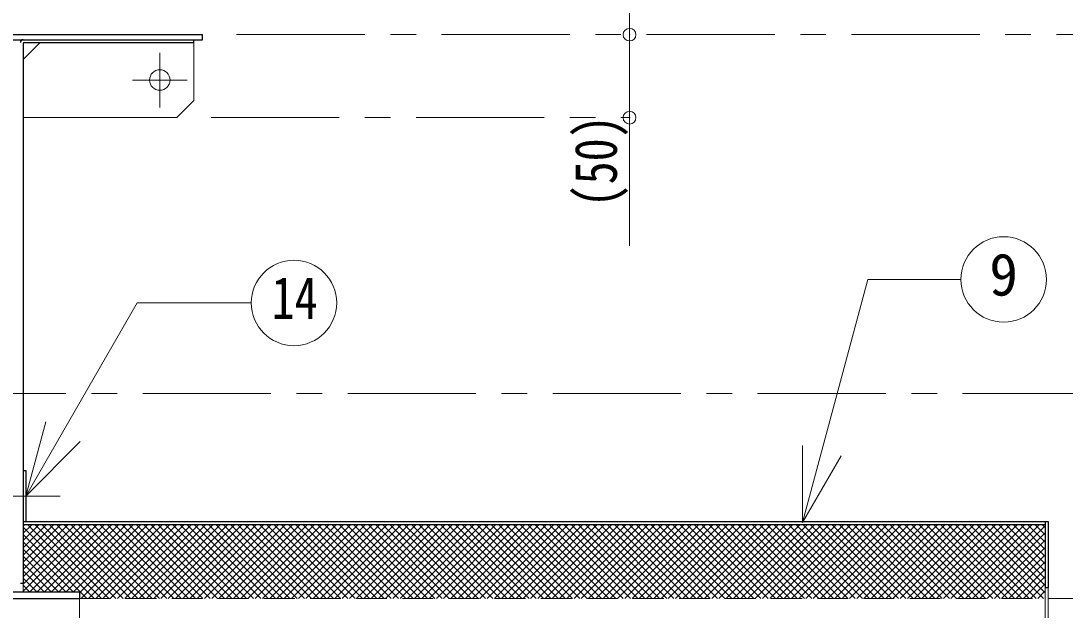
# Model space of a CAD drawing. Units: millimetres at full size, sheet at 1:15; details may follow other scales. Extents: x -3358 to 2717, y -2083 to 2132.
# Drawn here: x -992 to -381, y -912 to -567 of the extents above; entities that cross this region are included whole.
import ezdxf
from ezdxf.enums import TextEntityAlignment as Align

# ---------------------------------------------------------------- set-up
doc = ezdxf.new("R2010")
doc.units = ezdxf.units.MM
doc.header["$LTSCALE"] = 15
doc.header["$PDMODE"] = 32
doc.header["$PDSIZE"] = 7.5
doc.linetypes.add('CHAIN1', pattern=[8, 5, -1, 1, -1])
doc.linetypes.add('DASHED1', pattern=[1.8, 1.2, -0.6])
doc.layers.add('0-0_ﾚｲﾔ1', color=4, linetype='Continuous', lineweight=9)
doc.styles.add('ＭＳ ゴシック', font='')
doc.styles.get('ＭＳ ゴシック').set_extended_font_data('MS Gothic')

msp = doc.modelspace()

# ---------------------------------------------------------------- linework, layer by layer
at = {"layer": '0-0_ﾚｲﾔ1'}
for p, q in [((-635.88, -500.45), (-635.88, -699.05)), ((-991.92, -578.45), (-991.7, -578.68)), ((-990.88, -901.19), (-951.75, -862.05)), ((-990.88, -896.95), (-955.99, -862.05)), ((-990.88, -892.71), (-960.23, -862.05)), ((-990.88, -888.46), (-964.47, -862.05)), ((-990.88, -884.22), (-968.72, -862.05)), ((-990.88, -879.98), (-972.96, -862.05)), ((-990.88, -875.74), (-977.2, -862.05)), ((-990.88, -871.49), (-981.44, -862.05)), ((-990.88, -867.25), (-985.69, -862.05)), ((-990.88, -863.01), (-989.93, -862.05)), ((-990.88, -863.75), (-949.28, -905.35)), ((-990.88, -867.99), (-953.52, -905.35)), ((-988.33, -862.05), (-945.03, -905.35)), ((-986.9, -901.45), (-947.5, -862.05)), ((-984.09, -862.05), (-940.79, -905.35)), ((-982.66, -901.45), (-943.26, -862.05)), ((-979.85, -862.05), (-936.55, -905.35)), ((-978.42, -901.45), (-939.02, -862.05)), ((-975.6, -862.05), (-932.3, -905.35)), ((-974.18, -901.45), (-934.78, -862.05)), ((-971.36, -862.05), (-928.06, -905.35)), ((-969.93, -901.45), (-930.53, -862.05)), ((-967.12, -862.05), (-923.82, -905.35)), ((-965.69, -901.45), (-926.29, -862.05)), ((-962.88, -862.05), (-919.58, -905.35)), ((-961.45, -901.45), (-922.05, -862.05)), ((-958.63, -862.05), (-915.33, -905.35)), ((-957.88, -902.13), (-917.8, -862.05)), ((-956.86, -905.35), (-913.56, -862.05)), ((-954.39, -862.05), (-911.09, -905.35)), ((-952.62, -905.35), (-909.32, -862.05)), ((-950.15, -862.05), (-906.85, -905.35)), ((-948.38, -905.35), (-905.08, -862.05)), ((-945.91, -862.05), (-902.61, -905.35)), ((-944.13, -905.35), (-900.83, -862.05)), ((-941.66, -862.05), (-898.36, -905.35)), ((-939.89, -905.35), (-896.59, -862.05)), ((-937.42, -862.05), (-894.12, -905.35)), ((-935.65, -905.35), (-892.35, -862.05)), ((-933.18, -862.05), (-889.88, -905.35)), ((-931.41, -905.35), (-888.11, -862.05)), ((-928.94, -862.05), (-885.64, -905.35)), ((-927.16, -905.35), (-883.86, -862.05)), ((-924.69, -862.05), (-881.39, -905.35)), ((-922.92, -905.35), (-879.62, -862.05)), ((-920.45, -862.05), (-877.15, -905.35)), ((-918.68, -905.35), (-875.38, -862.05)), ((-916.21, -862.05), (-872.91, -905.35)), ((-914.44, -905.35), (-871.14, -862.05)), ((-911.97, -862.05), (-868.67, -905.35)), ((-910.19, -905.35), (-866.89, -862.05)), ((-907.72, -862.05), (-864.42, -905.35)), ((-905.95, -905.35), (-862.65, -862.05)), ((-903.48, -862.05), (-860.18, -905.35)), ((-901.71, -905.35), (-858.41, -862.05)), ((-899.24, -862.05), (-855.94, -905.35)), ((-897.47, -905.35), (-854.17, -862.05)), ((-894.99, -862.05), (-851.69, -905.35)), ((-893.22, -905.35), (-849.92, -862.05)), ((-890.75, -862.05), (-847.45, -905.35)), ((-888.98, -905.35), (-845.68, -862.05)), ((-886.51, -862.05), (-843.21, -905.35)), ((-884.74, -905.35), (-841.44, -862.05)), ((-882.27, -862.05), (-838.97, -905.35)), ((-880.49, -905.35), (-837.19, -862.05)), ((-878.02, -862.05), (-834.72, -905.35)), ((-876.25, -905.35), (-832.95, -862.05)), ((-873.78, -862.05), (-830.48, -905.35)), ((-872.01, -905.35), (-828.71, -862.05)), ((-869.54, -862.05), (-826.24, -905.35)), ((-867.77, -905.35), (-824.47, -862.05)), ((-865.3, -862.05), (-822, -905.35)), ((-863.52, -905.35), (-820.22, -862.05)), ((-861.05, -862.05), (-817.75, -905.35)), ((-859.28, -905.35), (-815.98, -862.05)), ((-856.81, -862.05), (-813.51, -905.35)), ((-855.04, -905.35), (-811.74, -862.05)), ((-852.57, -862.05), (-809.27, -905.35)), ((-850.8, -905.35), (-807.5, -862.05)), ((-848.33, -862.05), (-805.03, -905.35)), ((-846.55, -905.35), (-803.25, -862.05)), ((-844.08, -862.05), (-800.78, -905.35)), ((-842.31, -905.35), (-799.01, -862.05)), ((-839.84, -862.05), (-796.54, -905.35)), ((-838.07, -905.35), (-794.77, -862.05)), ((-835.6, -862.05), (-792.3, -905.35)), ((-833.83, -905.35), (-790.53, -862.05)), ((-831.35, -862.05), (-788.05, -905.35)), ((-829.58, -905.35), (-786.28, -862.05)), ((-827.11, -862.05), (-783.81, -905.35)), ((-825.34, -905.35), (-782.04, -862.05)), ((-822.87, -862.05), (-779.57, -905.35)), ((-821.1, -905.35), (-777.8, -862.05)), ((-818.63, -862.05), (-775.33, -905.35)), ((-816.85, -905.35), (-773.55, -862.05)), ((-814.38, -862.05), (-771.08, -905.35)), ((-812.61, -905.35), (-769.31, -862.05)), ((-810.14, -862.05), (-766.84, -905.35)), ((-808.37, -905.35), (-765.07, -862.05)), ((-805.9, -862.05), (-762.6, -905.35)), ((-804.13, -905.35), (-760.83, -862.05)), ((-801.66, -862.05), (-758.36, -905.35)), ((-799.88, -905.35), (-756.58, -862.05)), ((-797.41, -862.05), (-754.11, -905.35)), ((-795.64, -905.35), (-752.34, -862.05)), ((-793.17, -862.05), (-749.87, -905.35)), ((-791.4, -905.35), (-748.1, -862.05)), ((-788.93, -862.05), (-745.63, -905.35)), ((-787.16, -905.35), (-743.86, -862.05)), ((-784.69, -862.05), (-741.39, -905.35)), ((-782.91, -905.35), (-739.61, -862.05)), ((-780.44, -862.05), (-737.14, -905.35)), ((-778.67, -905.35), (-735.37, -862.05)), ((-776.2, -862.05), (-732.9, -905.35)), ((-774.43, -905.35), (-731.13, -862.05)), ((-771.96, -862.05), (-728.66, -905.35)), ((-770.19, -905.35), (-726.89, -862.05)), ((-767.72, -862.05), (-724.42, -905.35)), ((-765.94, -905.35), (-722.64, -862.05)), ((-763.47, -862.05), (-720.17, -905.35)), ((-761.7, -905.35), (-718.4, -862.05)), ((-759.23, -862.05), (-715.93, -905.35)), ((-757.46, -905.35), (-714.16, -862.05)), ((-754.99, -862.05), (-711.69, -905.35)), ((-753.22, -905.35), (-709.92, -862.05)), ((-750.74, -862.05), (-707.44, -905.35)), ((-748.97, -905.35), (-705.67, -862.05)), ((-746.5, -862.05), (-703.2, -905.35)), ((-744.73, -905.35), (-701.43, -862.05)), ((-742.26, -862.05), (-698.96, -905.35)), ((-740.49, -905.35), (-697.19, -862.05)), ((-738.02, -862.05), (-694.72, -905.35)), ((-736.24, -905.35), (-692.94, -862.05)), ((-733.77, -862.05), (-690.47, -905.35)), ((-732, -905.35), (-688.7, -862.05)), ((-729.53, -862.05), (-686.23, -905.35)), ((-727.76, -905.35), (-684.46, -862.05)), ((-725.29, -862.05), (-681.99, -905.35)), ((-723.52, -905.35), (-680.22, -862.05)), ((-721.05, -862.05), (-677.75, -905.35)), ((-719.27, -905.35), (-675.97, -862.05)), ((-716.8, -862.05), (-673.5, -905.35)), ((-715.03, -905.35), (-671.73, -862.05)), ((-712.56, -862.05), (-669.26, -905.35)), ((-710.79, -905.35), (-667.49, -862.05)), ((-708.32, -862.05), (-665.02, -905.35)), ((-706.55, -905.35), (-663.25, -862.05)), ((-704.08, -862.05), (-660.78, -905.35)), ((-702.3, -905.35), (-659, -862.05)), ((-699.83, -862.05), (-656.53, -905.35)), ((-698.06, -905.35), (-654.76, -862.05)), ((-695.59, -862.05), (-652.29, -905.35)), ((-693.82, -905.35), (-650.52, -862.05)), ((-691.35, -862.05), (-648.05, -905.35)), ((-689.58, -905.35), (-646.28, -862.05)), ((-687.11, -862.05), (-643.81, -905.35)), ((-685.33, -905.35), (-642.03, -862.05)), ((-682.86, -862.05), (-639.56, -905.35)), ((-681.09, -905.35), (-637.79, -862.05)), ((-678.62, -862.05), (-635.32, -905.35)), ((-676.85, -905.35), (-633.55, -862.05)), ((-674.38, -862.05), (-631.08, -905.35)), ((-672.61, -905.35), (-629.31, -862.05)), ((-670.13, -862.05), (-626.83, -905.35)), ((-668.36, -905.35), (-625.06, -862.05)), ((-665.89, -862.05), (-622.59, -905.35)), ((-664.12, -905.35), (-620.82, -862.05)), ((-661.65, -862.05), (-618.35, -905.35)), ((-659.88, -905.35), (-616.58, -862.05)), ((-657.41, -862.05), (-614.11, -905.35)), ((-655.63, -905.35), (-612.33, -862.05)), ((-653.16, -862.05), (-609.86, -905.35)), ((-651.39, -905.35), (-608.09, -862.05)), ((-648.92, -862.05), (-605.62, -905.35)), ((-647.15, -905.35), (-603.85, -862.05)), ((-644.68, -862.05), (-601.38, -905.35)), ((-642.91, -905.35), (-599.61, -862.05)), ((-640.44, -862.05), (-597.14, -905.35)), ((-638.66, -905.35), (-595.36, -862.05)), ((-636.19, -862.05), (-592.89, -905.35)), ((-634.42, -905.35), (-591.12, -862.05)), ((-631.95, -862.05), (-588.65, -905.35)), ((-630.18, -905.35), (-586.88, -862.05)), ((-627.71, -862.05), (-584.41, -905.35)), ((-625.94, -905.35), (-582.64, -862.05)), ((-623.47, -862.05), (-580.17, -905.35)), ((-621.69, -905.35), (-578.39, -862.05)), ((-619.22, -862.05), (-575.92, -905.35)), ((-617.45, -905.35), (-574.15, -862.05)), ((-614.98, -862.05), (-571.68, -905.35)), ((-613.21, -905.35), (-569.91, -862.05)), ((-610.74, -862.05), (-567.44, -905.35)), ((-608.97, -905.35), (-565.67, -862.05)), ((-606.5, -862.05), (-563.2, -905.35)), ((-604.72, -905.35), (-561.42, -862.05)), ((-602.25, -862.05), (-558.95, -905.35)), ((-600.48, -905.35), (-557.18, -862.05)), ((-598.01, -862.05), (-554.71, -905.35)), ((-596.24, -905.35), (-552.94, -862.05)), ((-593.77, -862.05), (-550.47, -905.35)), ((-592, -905.35), (-548.7, -862.05)), ((-589.52, -862.05), (-546.22, -905.35)), ((-587.75, -905.35), (-544.45, -862.05)), ((-585.28, -862.05), (-541.98, -905.35)), ((-583.51, -905.35), (-540.21, -862.05)), ((-581.04, -862.05), (-537.74, -905.35)), ((-579.27, -905.35), (-535.97, -862.05)), ((-576.8, -862.05), (-533.5, -905.35)), ((-575.02, -905.35), (-531.72, -862.05)), ((-572.55, -862.05), (-529.25, -905.35)), ((-570.78, -905.35), (-527.48, -862.05)), ((-568.31, -862.05), (-525.01, -905.35)), ((-566.54, -905.35), (-523.24, -862.05)), ((-564.07, -862.05), (-520.77, -905.35)), ((-562.3, -905.35), (-519, -862.05)), ((-559.83, -862.05), (-516.53, -905.35)), ((-558.05, -905.35), (-514.75, -862.05)), ((-555.58, -862.05), (-512.28, -905.35)), ((-553.81, -905.35), (-510.51, -862.05)), ((-551.34, -862.05), (-508.04, -905.35)), ((-549.57, -905.35), (-506.27, -862.05)), ((-547.1, -862.05), (-503.8, -905.35)), ((-545.33, -905.35), (-502.03, -862.05)), ((-542.86, -862.05), (-499.56, -905.35)), ((-541.08, -905.35), (-497.78, -862.05)), ((-538.61, -862.05), (-495.31, -905.35)), ((-536.84, -905.35), (-493.54, -862.05)), ((-534.37, -862.05), (-491.07, -905.35)), ((-532.6, -905.35), (-489.3, -862.05)), ((-530.13, -862.05), (-486.83, -905.35)), ((-528.36, -905.35), (-485.06, -862.05)), ((-525.88, -862.05), (-482.58, -905.35)), ((-524.11, -905.35), (-480.81, -862.05)), ((-521.64, -862.05), (-478.34, -905.35)), ((-519.87, -905.35), (-476.57, -862.05)), ((-517.4, -862.05), (-474.1, -905.35)), ((-515.63, -905.35), (-472.33, -862.05)), ((-513.16, -862.05), (-469.86, -905.35)), ((-511.38, -905.35), (-468.08, -862.05)), ((-508.91, -862.05), (-465.61, -905.35)), ((-507.14, -905.35), (-463.84, -862.05)), ((-504.67, -862.05), (-461.37, -905.35)), ((-502.9, -905.35), (-459.6, -862.05)), ((-500.43, -862.05), (-457.13, -905.35)), ((-498.66, -905.35), (-455.36, -862.05)), ((-496.19, -862.05), (-452.89, -905.35)), ((-494.41, -905.35), (-451.11, -862.05)), ((-491.94, -862.05), (-448.64, -905.35)), ((-490.17, -905.35), (-446.87, -862.05)), ((-487.7, -862.05), (-444.4, -905.35)), ((-485.93, -905.35), (-442.63, -862.05)), ((-483.46, -862.05), (-440.16, -905.35)), ((-481.69, -905.35), (-438.39, -862.05)), ((-479.22, -862.05), (-435.92, -905.35)), ((-477.44, -905.35), (-434.14, -862.05)), ((-474.97, -862.05), (-431.67, -905.35)), ((-473.2, -905.35), (-429.9, -862.05)), ((-470.73, -862.05), (-427.43, -905.35)), ((-468.96, -905.35), (-425.66, -862.05)), ((-466.49, -862.05), (-423.19, -905.35)), ((-464.72, -905.35), (-421.42, -862.05)), ((-462.25, -862.05), (-418.95, -905.35)), ((-460.47, -905.35), (-417.17, -862.05)), ((-458, -862.05), (-414.7, -905.35)), ((-456.23, -905.35), (-412.93, -862.05)), ((-453.76, -862.05), (-410.46, -905.35)), ((-451.99, -905.35), (-408.69, -862.05)), ((-449.52, -862.05), (-406.22, -905.35)), ((-447.75, -905.35), (-404.45, -862.05)), ((-445.27, -862.05), (-401.97, -905.35)), ((-443.5, -905.35), (-400.2, -862.05)), ((-441.03, -862.05), (-397.73, -905.35)), ((-439.26, -905.35), (-395.96, -862.05)), ((-436.79, -862.05), (-393.49, -905.35)), ((-435.02, -905.35), (-392.48, -862.82)), ((-432.55, -862.05), (-392.48, -902.12)), ((-430.77, -905.35), (-392.48, -867.06)), ((-428.3, -862.05), (-392.48, -897.88)), ((-424.06, -862.05), (-392.48, -893.63)), ((-419.82, -862.05), (-392.48, -889.39)), ((-415.58, -862.05), (-392.48, -885.15)), ((-411.33, -862.05), (-392.48, -880.91)), ((-407.09, -862.05), (-392.48, -876.66)), ((-402.85, -862.05), (-392.48, -872.42)), ((-398.61, -862.05), (-392.48, -868.18)), ((-394.36, -862.05), (-392.48, -863.93)), ((-990.88, -872.23), (-961.66, -901.45)), ((-426.53, -905.35), (-392.48, -871.31)), ((-990.88, -876.48), (-965.9, -901.45)), ((-422.29, -905.35), (-392.48, -875.55)), ((-418.05, -905.35), (-392.48, -879.79)), ((-990.88, -880.72), (-970.15, -901.45)), ((-990.88, -884.96), (-974.39, -901.45)), ((-413.8, -905.35), (-392.48, -884.03)), ((-990.88, -889.2), (-978.63, -901.45)), ((-409.56, -905.35), (-392.48, -888.28)), ((-405.32, -905.35), (-392.48, -892.52)), ((-990.88, -893.45), (-982.87, -901.45)), ((-990.88, -897.69), (-987.12, -901.45)), ((-401.08, -905.35), (-392.48, -896.76)), ((-396.83, -905.35), (-392.48, -901)), ((-957.88, -905.23), (-957.76, -905.35)), ((-392.59, -905.35), (-392.48, -905.25))]:
    msp.add_line(p, q, dxfattribs=at)
at = {"layer": '0-0_ﾚｲﾔ1', "color": 5, "lineweight": 25}
for p, q in [((-1042.88, -575.45), (-885.88, -575.45)), ((-1041.38, -578.45), (-885.88, -578.45)), ((-990.08, -580.05), (-890.88, -580.05)), ((-890.88, -580.05), (-890.88, -578.45)), ((-885.88, -578.45), (-885.88, -575.45)), ((-990.88, -580.85), (-990.88, -896.45)), ((-990.88, -830.45), (-989.28, -830.45)), ((-989.28, -830.45), (-989.28, -860.45)), ((-990.88, -860.45), (-390.88, -860.45)), ((-392.48, -860.45), (-392.48, -898.95)), ((-390.88, -860.45), (-390.88, -898.95)), ((-990.88, -862.05), (-392.48, -862.05)), ((-992.48, -896.45), (-990.88, -896.45)), ((-1048.88, -901.45), (-957.88, -901.45)), ((-957.88, -901.45), (-957.88, -905.35)), ((-392.48, -898.95), (-390.88, -898.95)), ((-1050.88, -905.35), (-957.88, -905.35))]:
    msp.add_line(p, q, dxfattribs=at)
at = {"layer": '0-0_ﾚｲﾔ1', "color": 7, "lineweight": 18}
for p, q in [((-990.88, -590.05), (-980.88, -580.05)), ((-890.88, -580.05), (-890.88, -614.05)), ((-534.54, -860.91), (-496.45, -718.74)), ((-441.85, -718.74), (-496.45, -718.74)), ((-989.28, -845.45), (-924.06, -732.49)), ((-857.32, -732.49), (-924.06, -732.49)), ((-989.28, -845.45), (-977.64, -801.99)), ((-989.28, -845.45), (-957.46, -813.63)), ((-534.54, -860.91), (-534.54, -815.91)), ((-534.54, -860.91), (-512.04, -821.94)), ((-990.88, -901.45), (-990.88, -896.45)), ((-392.48, -898.95), (-392.48, -1051.95)), ((-390.88, -898.95), (-390.88, -1051.95)), ((-957.88, -1045.55), (-957.88, -905.35))]:
    msp.add_line(p, q, dxfattribs=at)
at = {"layer": '0-0_ﾚｲﾔ1', "linetype": 'CHAIN1'}
for p, q in [((-865.88, -575.45), (239.12, -575.45)), ((-910.88, -618.05), (-910.88, -586.05)), ((-894.88, -602.05), (-926.88, -602.05)), ((-880.88, -624.05), (-635.88, -624.05)), ((-1040.88, -785.45), (44.12, -785.45)), ((-1012.48, -845.45), (-969.28, -845.45))]:
    msp.add_line(p, q, dxfattribs=at)
at = {"layer": '0-0_ﾚｲﾔ1', "linetype": 'DASHED1'}
msp.add_line((-957.88, -905.35), (-290.88, -905.35), dxfattribs=at)
at = {"layer": '0-0_ﾚｲﾔ1', "color": 7, "lineweight": 18}
msp.add_lwpolyline([(-890.88, -614.05), (-900.88, -624.05), (-990.88, -624.05)], dxfattribs=at)
for centre, radius in [((-910.88, -602.05), 6), ((-416.85, -718.74), 25), ((-832.32, -732.49), 25)]:
    msp.add_circle(centre, radius, dxfattribs=at)
at = {"layer": '0-0_ﾚｲﾔ1', "color": 5, "lineweight": 25}
for centre, radius in [((-990.88, -580.05), 1.6), ((-990.08, -580.85), 0.8)]:
    msp.add_arc(centre, radius, 90, 180, dxfattribs=at)
at = {"layer": '0-0_ﾚｲﾔ1', "color": 1}
for p in [(-635.88, -575.45), (-635.88, -624.05)]:
    msp.add_point(p, dxfattribs=at)

# ---------------------------------------------------------------- texts
at = {"layer": '0-0_ﾚｲﾔ1', "color": 7, "style": 'ＭＳ ゴシック', "width": 0.8}
msp.add_text('(50)', height=24.74, rotation=90, dxfattribs=at).set_placement((-635.88, -676.55), align=Align.BOTTOM_LEFT)
at = {"layer": '0-0_ﾚｲﾔ1', "color": 7, "style": 'ＭＳ ゴシック'}
msp.add_text('9', height=24.74, dxfattribs=at).set_placement((-425.29, -735.62), align=Align.BOTTOM_LEFT)
at = {"layer": '0-0_ﾚｲﾔ1', "color": 7, "style": 'ＭＳ ゴシック', "width": 0.8}
msp.add_text('14', height=24.74, dxfattribs=at).set_placement((-845.45, -749.36), align=Align.BOTTOM_LEFT)

doc.saveas('drawing.dxf')
